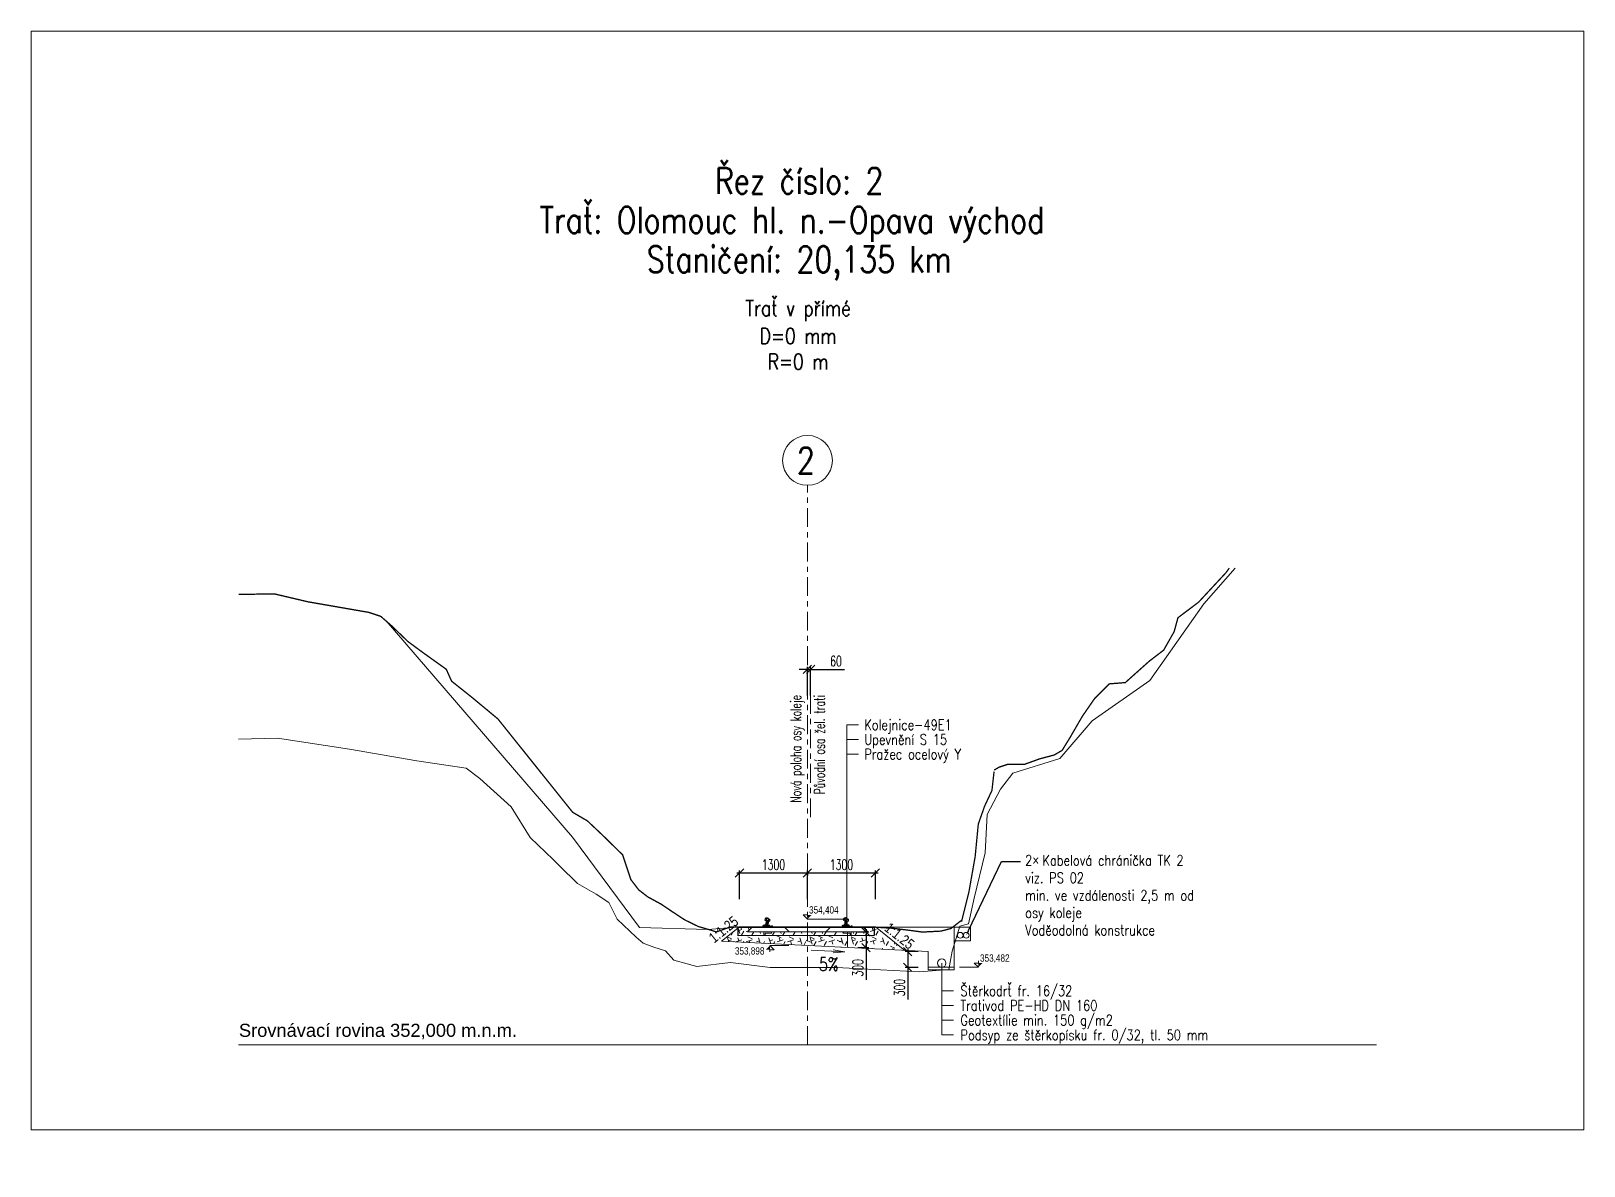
# Model space of a CAD drawing. Header units: millimetres. Extents: x -533422 to -532014, y -1115269 to -1112931.
# Drawn here: x -533384.85 to -533355.15, y -1112952.89 to -1112931.2 of the extents above; entities that cross this region are included whole.
import ezdxf
from ezdxf import colors
from ezdxf.entities.mleader import LeaderData, LeaderLine
from ezdxf.enums import TextEntityAlignment as Align
from ezdxf.math import Vec2, Vec3

# ---------------------------------------------------------------- set-up
doc = ezdxf.new("R2010")
doc.units = ezdxf.units.MM
doc.header["$PDMODE"] = 3
doc.header["$PDSIZE"] = 0.5
doc.linetypes.add('ACAD_ISO10W100', pattern=[18, 12, -3, 0, -3])
for name, color, linetype in [('002 Linie  svahu', 8, 'Continuous'), ('_původní pražec-řezy', 7, 'Continuous'), ('_vodítka-řezy', 4, 'Continuous')]:
    doc.layers.add(name, color=color, linetype=linetype)
for name, color, linetype, lineweight in [('_popisy-řezy', 1, 'Continuous', 18), ('_příčné řezy-řezy', 1, 'Continuous', 20), ('_svršek-řezy', 1, 'Continuous', 18), ('_šrafy-řezy', 1, 'Continuous', 15), ('původní terén', 7, 'Continuous', 15), ('stránka A4', 3, 'Continuous', 0)]:
    doc.layers.add(name, color=color, linetype=linetype, lineweight=lineweight)
doc.styles.add('ARI 1_50(01)', font='arial.ttf', dxfattribs={"height": 0.2})
doc.styles.add('promile', font='romans71n.shx', dxfattribs={"width": 0.8})
doc.styles.get("Standard").update_dxf_attribs({"font": 'arial.ttf'})
doc.styles.add('Standard 1_100', font='romans.shx', dxfattribs={"width": 0.65, "height": 0.2})
doc.styles.add('‰', font='romans71n.shx', dxfattribs={"width": 0.8})
doc.dimstyles.new('1_100', dxfattribs={"dimtxt": 0.2, "dimasz": 0.16, "dimexe": 0.05, "dimexo": 0.2, "dimgap": 0.06, "dimtad": 1, "dimdec": 0, "dimlfac": 1000, "dimrnd": 5, "dimzin": 0, "dimtxsty": 'Standard 1_100', "dimblk": 'OBLIQUE', "dimcen": 2.5, "dimdle": 0.05, "dimclrd": 256, "dimclre": 256, "dimclrt": 1, "dimadec": 0, "dimazin": 0, "dimtfac": 1, "dimtdec": 0, "dimtmove": 0, "dimatfit": 3, "dimfxl": 0.5, "dimfxlon": 1, "dimtfillclr": 256, "dimarcsym": 0})

# ---------------------------------------------------------------- blocks, each defined once
blk = doc.blocks.new('_Oblique')
at = {"color": 0, "linetype": 'ByBlock', "lineweight": -2}
blk.add_line((0.5, 0.5), (-0.5, -0.5), dxfattribs=at)
blk = doc.blocks.new('*D92')
at = {"layer": '_příčné řezy-řezy', "linetype": 'Continuous', "lineweight": -2}
for p, q in [((-533369.997, -1112943.401), (-533370.157, -1112943.401)), ((-533369.997, -1112943.901), (-533369.997, -1112943.351)), ((-533369.997, -1112943.401), (-533369.937, -1112943.401)), ((-533369.937, -1112943.901), (-533369.937, -1112943.351)), ((-533369.937, -1112943.401), (-533369.286, -1112943.401))]:
    blk.add_line(p, q, dxfattribs=at)
at = {"layer": 'Defpoints', "color": 0}
for p in [(-533369.937, -1112943.401), (-533369.997, -1112944.188), (-533369.937, -1112944.191)]:
    blk.add_point(p, dxfattribs=at)
at = {"layer": '_příčné řezy-řezy', "lineweight": -2, "xscale": 0.16, "yscale": 0.16, "zscale": 0.16}
blk.add_blockref('_Oblique', (-533369.997, -1112943.401), dxfattribs=at)
at = {"layer": '_příčné řezy-řezy', "lineweight": -2, "xscale": 0.16, "yscale": 0.16, "zscale": 0.16, "rotation": 180}
blk.add_blockref('_Oblique', (-533369.937, -1112943.401), dxfattribs=at)
at = {"layer": '_příčné řezy-řezy', "color": 1, "lineweight": 9, "insert": (-533369.451, -1112943.241), "char_height": 0.2, "attachment_point": 5, "style": 'Standard 1_100'}
blk.add_mtext('60', dxfattribs=at)
blk = doc.blocks.new('RC_VYZNA')
for p, q in [((-2, 2), (0, 2)), ((0, 0), (-2, 2)), ((0, 2), (0, 3))]:
    blk.add_line(p, q)
blk.add_solid([(0, 0), (0, 0), (0, 2), (2, 2)])
blk = doc.blocks.new('Původní svršek')
at = {"layer": '_vodítka-řezy', "color": 12, "linetype": 'ACAD_ISO10W100', "lineweight": 0, "ltscale": 0.03, "extrusion": (0, 1, 6.12303e-17)}
blk.add_line((-675139.828, -974938.843), (-675139.828, -974936.508), dxfattribs=at)
at = {"layer": '_vodítka-řezy', "style": 'Standard 1_100', "width": 0.65}
blk.add_text('Původní osa žel. trati', height=0.2, rotation=90, dxfattribs=at).set_placement((-675139.558, -974936.508), align=Align.RIGHT)
blk = doc.blocks.new('A$C249728DF')
at = {"color": 7}
for p, q in [((0.715, 0.105), (0.717, 0.08)), ((0.74, 0.075), (0.719, 0.079)), ((0.752, 0.026), (0.749, 0.056)), ((0.766, 0.028), (0.762, 0.058)), ((0.766, 0.078), (0.785, 0.087)), ((0.782, 0.114), (0.786, 0.09)), ((-0.807, -0.149), (-0.807, -0.143)), ((-0.805, -0.14), (-0.792, -0.138)), ((-0.744, -0.149), (-0.805, -0.151)), ((-0.759, -0.127), (-0.784, -0.136)), ((-0.782, -0.015), (-0.783, -0.039)), ((-0.761, -0.048), (-0.781, -0.041)), ((-0.753, -0.097), (-0.754, -0.067)), ((-0.744, -0.149), (-0.683, -0.147)), ((-0.739, -0.097), (-0.74, -0.067)), ((-0.735, -0.047), (-0.714, -0.039)), ((-0.731, -0.126), (-0.705, -0.133)), ((-0.715, -0.013), (-0.713, -0.037)), ((-0.685, -0.136), (-0.698, -0.135)), ((-0.682, -0.145), (-0.682, -0.139)), ((0.704, -0.031), (0.703, -0.025)), ((0.705, -0.022), (0.718, -0.018)), ((0.766, -0.025), (0.706, -0.033)), ((0.749, -0.004), (0.725, -0.016)), ((0.766, -0.025), (0.827, -0.017)), ((0.777, 0), (0.804, -0.005)), ((0.824, -0.006), (0.811, -0.006)), ((0.828, -0.015), (0.827, -0.009))]:
    blk.add_line(p, q, dxfattribs=at)
blk.add_lwpolyline([(-1.269, -0.381), (-1.283, -0.219), (1.309, -0.006), (1.322, -0.168), (-1.269, -0.381)], dxfattribs=at)
for centre, radius, start, end in [((-0.74, -0.3), 0.3, 90.0237, 91.8383), ((-0.74, -0.08), 0.08, 80.204, 90.0475), ((0.728, 0.106), 0.013, 109.1975, 184.2723), ((0.719, 0.081), 0.002, 184.2723, 259.1282), ((0.75, 0.043), 0.08, 99.3539, 109.1975), ((0.786, -0.174), 0.3, 97.5631, 99.3778), ((0.739, 0.068), 0.007, 17.9715, 79.1282), ((0.669, 0.045), 0.08, 7.5631, 17.9715), ((0.786, -0.174), 0.3, 95.7485, 97.5631), ((0.746, 0.002), 0.007, 295.9902, 356.0557), ((0.634, 0.01), 0.12, 356.0557, 7.5631), ((0.764, 0.045), 0.08, 85.9288, 95.7724), ((0.769, 0.072), 0.007, 115.9981, 177.1547), ((0.842, 0.068), 0.08, 177.1547, 187.5631), ((0.885, 0.044), 0.12, 187.5631, 199.0706), ((0.769, 0.111), 0.013, 10.854, 85.9288), ((0.779, 0.007), 0.007, 199.0706, 259.136), ((0.784, 0.089), 0.002, 295.9981, 10.854), ((-0.804, -0.143), 0.003, 99.583, 181.8383), ((-0.805, -0.149), 0.0015, 181.8383, 271.8383), ((-0.798, -0.098), 0.04, 279.583, 290.2654), ((-0.781, -0.039), 0.002, 178.5474, 253.4034), ((-0.769, -0.015), 0.013, 103.4727, 178.5474), ((-0.754, -0.08), 0.08, 93.6291, 103.4727), ((-0.763, -0.054), 0.007, 12.2467, 73.4034), ((-0.74, -0.3), 0.3, 91.8383, 93.653), ((-0.762, -0.12), 0.007, 290.2654, 350.3308), ((-0.834, -0.07), 0.08, 1.8383, 12.2467), ((-0.873, -0.101), 0.12, 350.3308, 1.8383), ((-0.66, -0.064), 0.08, 171.4299, 181.8383), ((-0.732, -0.053), 0.007, 110.2733, 171.4299), ((-0.619, -0.093), 0.12, 181.8383, 193.3458), ((-0.729, -0.119), 0.007, 193.3458, 253.4112), ((-0.728, -0.014), 0.013, 5.1292, 80.204), ((-0.715, -0.037), 0.002, 290.2733, 5.1292), ((-0.694, -0.095), 0.04, 253.4112, 264.0936), ((-0.685, -0.139), 0.003, 1.8383, 84.0936), ((-0.683, -0.145), 0.0015, 271.8383, 1.8383), ((0.706, -0.025), 0.003, 105.3078, 187.5631), ((0.706, -0.031), 0.0015, 187.5631, 277.5631), ((0.708, 0.02), 0.04, 285.3078, 295.9902), ((0.811, 0.034), 0.04, 259.136, 269.8184), ((0.824, -0.009), 0.003, 7.5631, 89.8184), ((0.827, -0.015), 0.0015, 277.5631, 7.5631)]:
    blk.add_arc(centre, radius, start, end, dxfattribs=at)
blk = doc.blocks.new('*D95')
at = {"layer": '_příčné řezy-řezy', "linetype": 'Continuous', "lineweight": -2}
for p, q in [((-533369.947, -1112947.292), (-533371.347, -1112947.292)), ((-533371.297, -1112947.792), (-533371.297, -1112947.242)), ((-533369.997, -1112947.292), (-533369.997, -1112947.342))]:
    blk.add_line(p, q, dxfattribs=at)
at = {"layer": 'Defpoints', "color": 0}
for p in [(-533371.297, -1112947.292), (-533369.997, -1112947.257), (-533371.297, -1112948.411)]:
    blk.add_point(p, dxfattribs=at)
at = {"layer": '_příčné řezy-řezy', "lineweight": -2, "xscale": 0.16, "yscale": 0.16, "zscale": 0.16, "rotation": 180}
blk.add_blockref('_Oblique', (-533371.297, -1112947.292), dxfattribs=at)
at = {"layer": '_příčné řezy-řezy', "lineweight": -2, "xscale": 0.16, "yscale": 0.16, "zscale": 0.16}
blk.add_blockref('_Oblique', (-533369.997, -1112947.292), dxfattribs=at)
at = {"layer": '_příčné řezy-řezy', "color": 1, "lineweight": 9, "insert": (-533370.647, -1112947.132), "char_height": 0.2, "attachment_point": 5, "style": 'Standard 1_100'}
blk.add_mtext('1300', dxfattribs=at)
blk = doc.blocks.new('*D96')
at = {"layer": '_příčné řezy-řezy', "linetype": 'Continuous', "lineweight": -2}
for p, q in [((-533368.647, -1112947.292), (-533370.047, -1112947.292)), ((-533369.997, -1112947.792), (-533369.997, -1112947.242)), ((-533368.697, -1112947.792), (-533368.697, -1112947.242))]:
    blk.add_line(p, q, dxfattribs=at)
at = {"layer": 'Defpoints', "color": 0}
for p in [(-533369.997, -1112947.292), (-533369.997, -1112948.411), (-533368.697, -1112948.411)]:
    blk.add_point(p, dxfattribs=at)
at = {"layer": '_příčné řezy-řezy', "lineweight": -2, "xscale": 0.16, "yscale": 0.16, "zscale": 0.16, "rotation": 180}
blk.add_blockref('_Oblique', (-533369.997, -1112947.292), dxfattribs=at)
at = {"layer": '_příčné řezy-řezy', "lineweight": -2, "xscale": 0.16, "yscale": 0.16, "zscale": 0.16}
blk.add_blockref('_Oblique', (-533368.697, -1112947.292), dxfattribs=at)
at = {"layer": '_příčné řezy-řezy', "color": 1, "lineweight": 9, "insert": (-533369.347, -1112947.132), "char_height": 0.2, "attachment_point": 5, "style": 'Standard 1_100'}
blk.add_mtext('1300', dxfattribs=at)
blk = doc.blocks.new('*D142')
at = {"layer": '_příčné řezy-řezy', "linetype": 'Continuous', "lineweight": -2}
for p, q in [((-533368.875, -1112948.367), (-533368.875, -1112948.717)), ((-533369.032, -1112948.417), (-533368.825, -1112948.417)), ((-533369.032, -1112948.717), (-533368.825, -1112948.717)), ((-533368.875, -1112948.717), (-533368.875, -1112949.332))]:
    blk.add_line(p, q, dxfattribs=at)
at = {"layer": 'Defpoints', "color": 0}
for p in [(-533369.232, -1112948.417), (-533369.232, -1112948.717), (-533368.875, -1112948.717)]:
    blk.add_point(p, dxfattribs=at)
at = {"layer": '_příčné řezy-řezy', "lineweight": -2, "xscale": 0.16, "yscale": 0.16, "zscale": 0.16}
for p, rotation in [((-533368.875, -1112948.417), 90), ((-533368.875, -1112948.717), 270)]:
    blk.add_blockref('_Oblique', p, dxfattribs=dict(at, rotation=rotation))
at = {"layer": '_příčné řezy-řezy', "color": 1, "lineweight": 9, "insert": (-533369.035, -1112949.105), "char_height": 0.2, "attachment_point": 5, "rotation": 90, "style": 'Standard 1_100'}
blk.add_mtext('300', dxfattribs=at)
blk = doc.blocks.new('*D143')
at = {"layer": '_příčné řezy-řezy', "linetype": 'Continuous', "lineweight": -2}
for p, q in [((-533367.883, -1112948.795), (-533368.128, -1112948.795)), ((-533368.078, -1112948.745), (-533368.078, -1112949.095)), ((-533367.883, -1112949.095), (-533368.128, -1112949.095)), ((-533368.078, -1112949.095), (-533368.078, -1112949.709))]:
    blk.add_line(p, q, dxfattribs=at)
at = {"layer": 'Defpoints', "color": 0}
for p in [(-533367.683, -1112948.795), (-533368.078, -1112949.095), (-533367.683, -1112949.095)]:
    blk.add_point(p, dxfattribs=at)
at = {"layer": '_příčné řezy-řezy', "lineweight": -2, "xscale": 0.16, "yscale": 0.16, "zscale": 0.16}
for p, rotation in [((-533368.078, -1112948.795), 90), ((-533368.078, -1112949.095), 270)]:
    blk.add_blockref('_Oblique', p, dxfattribs=dict(at, rotation=rotation))
at = {"layer": '_příčné řezy-řezy', "color": 1, "lineweight": 9, "insert": (-533368.238, -1112949.482), "char_height": 0.2, "attachment_point": 5, "rotation": 90, "style": 'Standard 1_100'}
blk.add_mtext('300', dxfattribs=at)

msp = doc.modelspace()

# ---------------------------------------------------------------- hatches: boundary and pattern name
at = {"layer": '_šrafy-řezy', "linetype": 'Continuous'}
h = msp.add_hatch(dxfattribs=at)
h.set_pattern_fill('UNIHER', color=1, scale=0.05, style=0)
h.set_pattern_definition([(18.435, (141812.83852, -138008.09968), (0.197642177225, 0.197642530296), [0.0625, -0.5, 0.125, -0.5625]), (18.435, (141812.97687, -138008.11944), (0.197642177225, 0.197642530296), [0.125, -0.5, 0.0625, -0.5625]), (108.435, (141812.8583, -138008.15897), (0.197642177225, 0.197642530296), [0.125, -0.5, 0.125, -0.5]), (108.435, (141812.8583, -138007.96133), (0.197642177225, 0.197642530296), [0.125, -0.5, 0.125, -0.5]), (108.435, (141813.03617, -138008.09968), (0.197642177225, 0.197642530296), [0.0625, -0.5625]), (108.435, (141812.66065, -138007.96133), (0.197642177225, 0.197642530296), [0.0625, -0.5625]), (333.435, (141812.89782, -138008.07991), (0.197642294287, 0.19764242375), [0.0883885, -0.79549515, 0.0883885, -0.79549515]), (333.435, (141812.50253, -138007.88227), (0.197642294287, 0.19764242375), [0.08838835, -1.6793786]), (333.435, (141813.09546, -138008.07991), (0.197642294287, 0.19764242375), [0.0883885, -0.35385534, 0.0883885, -1.23743685]), (333.435, (141812.70017, -138007.88227), (0.197642294287, 0.19764242375), [0.08838835, -1.6793786]), (333.435, (141813.2931, -138008.07991), (0.197642294287, 0.19764242375), [0.0883885, -0.79549515, 0.0883885, -0.79549515]), (333.435, (141813.68839, -138008.27756), (0.197642294287, 0.19764242375), [0.08838835, -1.6793786]), (63.435, (141812.81876, -138008.04038), (-0.197643635928, -0.197641752932), [0.08839, -0.35355, 0.08839, -0.7955, 0.08839, -0.35355])])
h.paths.add_polyline_path([(-533368.6965, -1112948.3224), (-533368.9405, -1112948.3224), (-533368.8455, -1112948.4174), (-533369.1613, -1112948.4174), (-533369.1613, -1112948.4778), (-533369.1826, -1112948.4778), (-533369.1826, -1112948.4387), (-533369.2321, -1112948.4387), (-533369.2321, -1112948.7174), (-533368.1342, -1112948.7723)])
h.paths.add_polyline_path([(-533369.2321, -1112948.4387), (-533369.3067, -1112948.4387), (-533369.3067, -1112948.4174), (-533370.6844, -1112948.4174), (-533370.6844, -1112948.4387), (-533370.8085, -1112948.4387), (-533370.8085, -1112948.4778), (-533370.8297, -1112948.4778), (-533370.8297, -1112948.4174), (-533371.1455, -1112948.4174), (-533371.0505, -1112948.3224), (-533371.2965, -1112948.3224), (-533371.6398, -1112948.597), (-533369.2321, -1112948.7174)])

# ---------------------------------------------------------------- linework, layer by layer
at = {"layer": '002 Linie  svahu', "color": 1, "linetype": 'Continuous', "lineweight": 18, "ltscale": 0.25, "flags": 128}
for points in [[(-533367.085, -1112948.3076), (-533366.9169, -1112948.2623), (-533366.8115, -1112947.7709), (-533366.5963, -1112946.9066), (-533366.5612, -1112946.1738), (-533366.3053, -1112945.688), (-533366.0722, -1112945.3845), (-533365.1681, -1112945.1022), (-533364.5536, -1112944.3823), (-533363.4517, -1112943.6129), (-533362.4134, -1112942.1496), (-533361.8188, -1112941.4642)], [(-533371.9006, -1112948.373), (-533373.2101, -1112948.3315), (-533373.2101, -1112948.3315), (-533374.4942, -1112946.6098), (-533378.0566, -1112942.4746)], [(-533380.876, -1112944.7339), (-533380.1344, -1112944.7158), (-533378.7531, -1112944.9265), (-533377.4685, -1112945.1471), (-533376.525, -1112945.2875), (-533376.2641, -1112945.4881), (-533375.6619, -1112946.0296), (-533375.3006, -1112946.6113), (-533374.859, -1112947.0325), (-533374.7386, -1112947.1529), (-533374.3974, -1112947.4939), (-533374.0361, -1112947.6944), (-533373.7952, -1112947.8549), (-533373.6346, -1112948.1758), (-533373.2733, -1112948.5168), (-533373.14, -1112948.6334), (-533372.9387, -1112948.7121), (-533372.715, -1112948.7795), (-533372.5544, -1112948.96), (-533372.1128, -1112949.0804), (-533371.4705, -1112949.0002), (-533370.7078, -1112949.1004), (-533369.4432, -1112949.1004), (-533368.6001, -1112949.1406), (-533367.8575, -1112949.1807), (-533367.2935, -1112949.1361), (-533367.2306, -1112948.7844), (-533367.085, -1112948.3076)]]:
    msp.add_lwpolyline(points, dxfattribs=at)
at = {"layer": '_popisy-řezy', "linetype": 'Continuous'}
for p, q in [((-533369.2455, -1112948.1719), (-533369.2455, -1112944.4583)), ((-533369.2455, -1112944.4583), (-533369.0205, -1112944.4583)), ((-533369.2455, -1112944.7395), (-533369.0205, -1112944.7395)), ((-533369.2455, -1112945.0208), (-533369.0205, -1112945.0208)), ((-533367.4291, -1112949.0145), (-533367.4291, -1112950.3849)), ((-533367.4291, -1112949.5412), (-533367.2011, -1112949.5412)), ((-533367.4291, -1112949.8224), (-533367.2011, -1112949.8224)), ((-533367.4291, -1112950.1037), (-533367.2011, -1112950.1037)), ((-533367.4291, -1112950.3849), (-533367.2011, -1112950.3849))]:
    msp.add_line(p, q, dxfattribs=at)
at = {"layer": '_popisy-řezy', "linetype": 'Continuous', "lineweight": 13}
for p, q in [((-533369.9271, -1112948.7661), (-533369.2795, -1112948.8006)), ((-533369.2795, -1112948.8006), (-533369.5062, -1112948.8183)), ((-533369.2795, -1112948.8006), (-533369.503, -1112948.7589))]:
    msp.add_line(p, q, dxfattribs=at)
at = {"layer": '_popisy-řezy', "color": 1, "lineweight": 13}
msp.add_circle((-533369.9953, -1112939.4046), 0.4767, dxfattribs=at)
at = {"layer": '_svršek-řezy', "linetype": 'Continuous'}
for p, q in [((-533371.9006, -1112948.373), (-533371.2942, -1112948.3206)), ((-533371.2942, -1112948.3206), (-533371.6398, -1112948.597)), ((-533371.0505, -1112948.3224), (-533371.2965, -1112948.3224)), ((-533368.9405, -1112948.3224), (-533368.6965, -1112948.3224)), ((-533368.6965, -1112948.3224), (-533368.1342, -1112948.7723)), ((-533368.69, -1112948.3277), (-533366.8766, -1112948.3277)), ((-533366.8766, -1112948.5871), (-533366.8766, -1112948.3277)), ((-533371.6398, -1112948.597), (-533367.6898, -1112948.7945)), ((-533369.2321, -1112948.4174), (-533369.2321, -1112948.7174)), ((-533367.1902, -1112948.5871), (-533366.8766, -1112948.5871)), ((-533367.6898, -1112948.7945), (-533367.6898, -1112949.1445)), ((-533367.6898, -1112949.0945), (-533367.1902, -1112949.0945)), ((-533367.6898, -1112949.1445), (-533367.1902, -1112949.1445))]:
    msp.add_line(p, q, dxfattribs=at)
at = {"layer": '_svršek-řezy', "lineweight": 13}
for p, q in [((-533371.0505, -1112948.3224), (-533371.1455, -1112948.4174)), ((-533368.9405, -1112948.3224), (-533371.0505, -1112948.3224)), ((-533370.8509, -1112948.3224), (-533370.8509, -1112948.3012)), ((-533370.8297, -1112948.3012), (-533370.8509, -1112948.3012)), ((-533370.8297, -1112948.3012), (-533370.8297, -1112948.3224)), ((-533370.6844, -1112948.3012), (-533370.6844, -1112948.3224)), ((-533370.6844, -1112948.3012), (-533370.6631, -1112948.3012)), ((-533370.6631, -1112948.3224), (-533370.6631, -1112948.3012)), ((-533370.4405, -1112948.3224), (-533370.3455, -1112948.4174)), ((-533369.5505, -1112948.3224), (-533369.6455, -1112948.4174)), ((-533369.3279, -1112948.3224), (-533369.3279, -1112948.3012)), ((-533369.3067, -1112948.3012), (-533369.3279, -1112948.3012)), ((-533369.3067, -1112948.3012), (-533369.3067, -1112948.3224)), ((-533369.1613, -1112948.3012), (-533369.1613, -1112948.3224)), ((-533369.1613, -1112948.3012), (-533369.1401, -1112948.3012)), ((-533369.1401, -1112948.3224), (-533369.1401, -1112948.3012)), ((-533368.9405, -1112948.3224), (-533368.8455, -1112948.4174)), ((-533367.1902, -1112949.1445), (-533367.1902, -1112948.3277)), ((-533371.1455, -1112948.4174), (-533368.8455, -1112948.4174)), ((-533370.8297, -1112948.4778), (-533370.8297, -1112948.4174)), ((-533370.8085, -1112948.4778), (-533370.8297, -1112948.4778)), ((-533370.6844, -1112948.4387), (-533370.8085, -1112948.4387)), ((-533370.8085, -1112948.4387), (-533370.8085, -1112948.4778)), ((-533370.6844, -1112948.4174), (-533370.6844, -1112948.4387)), ((-533369.3067, -1112948.4174), (-533369.3067, -1112948.4387)), ((-533369.3067, -1112948.4387), (-533369.1826, -1112948.4387)), ((-533369.1826, -1112948.4387), (-533369.1826, -1112948.4778)), ((-533369.1826, -1112948.4778), (-533369.1613, -1112948.4778)), ((-533369.1613, -1112948.4778), (-533369.1613, -1112948.4174))]:
    msp.add_line(p, q, dxfattribs=at)
at = {"layer": '_svršek-řezy', "linetype": 'Continuous', "lineweight": 13}
for p, q in [((-533370.8174, -1112948.3162), (-533370.8161, -1112948.3029)), ((-533370.8174, -1112948.3162), (-533370.8161, -1112948.3029)), ((-533370.6926, -1112948.3224), (-533370.8174, -1112948.3162)), ((-533370.6926, -1112948.3224), (-533370.8174, -1112948.3162)), ((-533370.8161, -1112948.3029), (-533370.7606, -1112948.292)), ((-533370.8161, -1112948.3029), (-533370.7606, -1112948.292)), ((-533370.783, -1112948.2088), (-533370.781, -1112948.1688)), ((-533370.783, -1112948.2088), (-533370.781, -1112948.1688)), ((-533370.7565, -1112948.2101), (-533370.783, -1112948.2088)), ((-533370.7565, -1112948.2101), (-533370.783, -1112948.2088)), ((-533370.781, -1112948.1688), (-533370.7141, -1112948.1722)), ((-533370.781, -1112948.1688), (-533370.7141, -1112948.1722)), ((-533370.7606, -1112948.292), (-533370.7565, -1112948.2101)), ((-533370.7425, -1112948.2108), (-533370.7466, -1112948.2927)), ((-533370.7425, -1112948.2108), (-533370.7466, -1112948.2927)), ((-533370.7466, -1112948.2927), (-533370.6911, -1112948.3095)), ((-533370.7466, -1112948.2927), (-533370.6911, -1112948.3095)), ((-533370.7161, -1112948.2121), (-533370.7425, -1112948.2108)), ((-533370.7161, -1112948.2121), (-533370.7425, -1112948.2108)), ((-533370.7141, -1112948.1722), (-533370.7161, -1112948.2121)), ((-533370.7141, -1112948.1722), (-533370.7161, -1112948.2121)), ((-533370.6911, -1112948.3095), (-533370.6926, -1112948.3224)), ((-533370.6911, -1112948.3095), (-533370.6926, -1112948.3224)), ((-533369.2495, -1112948.2941), (-533369.305, -1112948.3094)), ((-533369.2495, -1112948.2941), (-533369.305, -1112948.3094)), ((-533369.305, -1112948.3094), (-533369.3043, -1112948.3224)), ((-533369.305, -1112948.3094), (-533369.3043, -1112948.3224)), ((-533369.3043, -1112948.3224), (-533369.1793, -1112948.3193)), ((-533369.3043, -1112948.3224), (-533369.1793, -1112948.3193)), ((-533369.212, -1112948.1711), (-533369.279, -1112948.1728)), ((-533369.279, -1112948.1728), (-533369.278, -1112948.2127)), ((-533369.279, -1112948.1728), (-533369.278, -1112948.2127)), ((-533369.278, -1112948.2127), (-533369.2515, -1112948.2121)), ((-533369.278, -1112948.2127), (-533369.2515, -1112948.2121)), ((-533369.2515, -1112948.2121), (-533369.2495, -1112948.2941)), ((-533369.2515, -1112948.2121), (-533369.2495, -1112948.2941)), ((-533369.2375, -1112948.2117), (-533369.211, -1112948.2111)), ((-533369.2375, -1112948.2117), (-533369.211, -1112948.2111)), ((-533369.2355, -1112948.2937), (-533369.2375, -1112948.2117)), ((-533369.2355, -1112948.2937), (-533369.2375, -1112948.2117)), ((-533369.18, -1112948.3061), (-533369.2355, -1112948.2937)), ((-533369.18, -1112948.3061), (-533369.2355, -1112948.2937)), ((-533369.211, -1112948.2111), (-533369.212, -1112948.1711)), ((-533369.211, -1112948.2111), (-533369.212, -1112948.1711)), ((-533369.1793, -1112948.3193), (-533369.18, -1112948.3061)), ((-533369.1793, -1112948.3193), (-533369.18, -1112948.3061))]:
    msp.add_line(p, q, dxfattribs=at)
at = {"layer": '_svršek-řezy'}
for p, q in [((-533369.9979, -1112948.1728), (-533369.279, -1112948.1728)), ((-533370.7155, -1112948.6792), (-533370.356, -1112948.6792)), ((-533367.0876, -1112949.0938), (-533366.7282, -1112949.0938))]:
    msp.add_line(p, q, dxfattribs=at)
at = {"layer": '_svršek-řezy', "color": 3, "linetype": 'Continuous'}
msp.add_circle((-533367.0752, -1112948.4827), 0.055, dxfattribs=at)
at = {"layer": '_svršek-řezy', "color": 6, "linetype": 'Continuous'}
msp.add_circle((-533366.9602, -1112948.4827), 0.055, dxfattribs=at)
at = {"layer": '_svršek-řezy', "lineweight": 13}
msp.add_circle((-533367.4291, -1112949.0145), 0.08, dxfattribs=at)
at = {"layer": '_vodítka-řezy', "color": 1, "linetype": 'ACAD_ISO10W100', "lineweight": 15, "ltscale": 0.03, "extrusion": (0, 1, 6.12303e-17)}
msp.add_line((-533369.9965, -1112950.5768), (-533369.9965, -1112939.8813), dxfattribs=at)
at = {"layer": '_vodítka-řezy', "color": 1, "lineweight": 15}
msp.add_lwpolyline([(-533380.876, -1112950.5768), (-533359.1171, -1112950.5768)], dxfattribs=at)
at = {"layer": 'původní terén', "color": 250, "lineweight": 15, "const_width": 0.025}
for points in [[(-533366.4284, -1112945.3257), (-533366.3348, -1112945.27), (-533366.1656, -1112945.2137), (-533365.8434, -1112945.2137), (-533365.5534, -1112945.109), (-533365.2795, -1112945.0366), (-533365.1265, -1112944.948), (-533364.9734, -1112944.6985), (-533364.7398, -1112944.296), (-533364.5062, -1112943.958), (-533364.2243, -1112943.6762), (-533363.9182, -1112943.6521), (-533363.459, -1112943.2416), (-533363.1851, -1112943.0323), (-533362.9838, -1112942.6781), (-533362.9113, -1112942.4125), (-533362.5165, -1112942.1146), (-533361.9929, -1112941.5512), (-533361.9298, -1112941.4642)], [(-533371.3219, -1112948.3257), (-533371.4733, -1112948.3237), (-533371.7417, -1112948.4183), (-533371.8364, -1112948.3868), (-533372.0811, -1112948.3158), (-533372.3415, -1112948.1896), (-533372.5941, -1112948.024), (-533372.7914, -1112947.8899), (-533373.0519, -1112947.7479), (-533373.2255, -1112947.6139), (-533373.3755, -1112947.4167), (-533373.5334, -1112946.9434), (-533373.9043, -1112946.5806), (-533374.2043, -1112946.2967), (-533374.4884, -1112946.1311), (-533375.917, -1112944.347), (-533376.4361, -1112943.9169), (-533376.8032, -1112943.6259), (-533376.9045, -1112943.3982), (-533377.3476, -1112943.0819), (-533377.6388, -1112942.8668), (-533377.9553, -1112942.5632), (-533378.1579, -1112942.3861), (-533378.3858, -1112942.3102), (-533379.5505, -1112942.1078), (-533380.1962, -1112941.956), (-533380.876, -1112941.9671)], [(-533367.0508, -1112948.2207), (-533366.9103, -1112947.6591), (-533366.7899, -1112946.9771), (-533366.7297, -1112946.3553), (-533366.6092, -1112946.0143), (-533366.4687, -1112945.7135), (-533366.4286, -1112945.3524)], [(-533368.7219, -1112948.3257), (-533368.3696, -1112948.3482), (-533368.0521, -1112948.3867), (-533367.7982, -1112948.4207), (-533367.4426, -1112948.4026), (-533367.2522, -1112948.3527), (-533367.0508, -1112948.1959)]]:
    msp.add_lwpolyline(points, dxfattribs=at)
at = {"layer": 'stránka A4'}
for p, q in [((-533355.1465, -1112931.1982), (-533384.8465, -1112931.1982)), ((-533384.8465, -1112931.1982), (-533384.8465, -1112952.1982)), ((-533355.1465, -1112952.1982), (-533355.1465, -1112931.1982)), ((-533384.8465, -1112952.1982), (-533355.1465, -1112952.1982))]:
    msp.add_line(p, q, dxfattribs=at)

# ---------------------------------------------------------------- block references
at = {"layer": '_původní pražec-řezy', "rotation": 355.4657335379777}
msp.add_blockref('A$C249728DF', (-533370.026, -1112948.2161), dxfattribs=at)
at = {"layer": '_svršek-řezy', "xscale": 0.04, "yscale": 0.04, "zscale": 0.04}
for p in [(-533369.9979, -1112948.1728), (-533366.7282, -1112949.0938)]:
    msp.add_blockref('RC_VYZNA', p, dxfattribs=at)
at = {"layer": '_svršek-řezy', "xscale": 0.04, "yscale": 0.04, "zscale": 0.04, "rotation": 180}
msp.add_blockref('RC_VYZNA', (-533370.7155, -1112948.6792), dxfattribs=at)
at = {"layer": '_vodítka-řezy', "color": 1, "lineweight": 15}
msp.add_blockref('Původní svršek', (141769.8911, -138007.3833), dxfattribs=at)

# ---------------------------------------------------------------- texts
at = {"layer": '_popisy-řezy', "linetype": 'Continuous', "lineweight": 13, "style": 'promile', "width": 0.8}
for s, height, p in [('Řez číslo: 2', 0.5, (-533370.1565, -1112934.3104)), ('Trať: Olomouc hl. n.-Opava východ ', 0.5, (-533370.1565, -1112935.0604)), ('Staničení: 20,135 km', 0.5, (-533370.1565, -1112935.8104)), ('Trať v přímé', 0.3, (-533370.1753, -1112936.6458)), ('D=0 mm', 0.3, (-533370.1753, -1112937.1766)), ('R=0 m', 0.3, (-533370.1753, -1112937.6669))]:
    msp.add_text(s, height=height, dxfattribs=at).set_placement(p, align=Align.CENTER)
at = {"layer": '_popisy-řezy', "color": 1, "lineweight": 13, "style": 'promile', "width": 0.8}
msp.add_text('2', height=0.5, dxfattribs=at).set_placement((-533370.0285, -1112939.6561), align=Align.CENTER)
at = {"layer": '_popisy-řezy', "linetype": 'Continuous', "style": '‰', "width": 0.8}
for s, p in [(' Kolejnice-49E1', (-533369.0205, -1112944.4583)), (' Upevnění S 15', (-533369.0205, -1112944.7395)), (' Pražec ocelový Y', (-533369.0205, -1112945.0208)), ('Štěrkodrť fr. 16/32', (-533367.0711, -1112949.5434)), ('Trativod PE-HD DN 160', (-533367.0711, -1112949.8246)), ('Geotextílie min. 150 g/m2', (-533367.0711, -1112950.1059)), ('Podsyp ze štěrkopísku fr. 0/32, tl. 50 mm', (-533367.0711, -1112950.3871))]:
    msp.add_text(s, height=0.2, dxfattribs=at).set_placement(p, align=Align.MIDDLE_LEFT)
at = {"layer": '_popisy-řezy', "linetype": 'Continuous', "lineweight": 13, "width": 0.8}
for rotation, p in [(38.65981, (-533371.5403, -1112948.4489)), (321.52171, (-533368.2983, -1112948.5728))]:
    msp.add_text('1:1.25', height=0.2, rotation=rotation, dxfattribs=at).set_placement(p, align=Align.CENTER)
at = {"layer": '_popisy-řezy', "linetype": 'Continuous', "lineweight": 13, "style": 'promile', "width": 0.8}
msp.add_text('5%', height=0.25, dxfattribs=at).set_placement((-533369.7779, -1112949.1589))
at = {"layer": '_popisy-řezy', "color": 1, "lineweight": 15, "style": 'ARI 1_50(01)'}
msp.add_text('Srovnávací rovina 352,000 m.n.m.', height=0.25, rotation=0, dxfattribs=at).set_placement((-533380.871, -1112950.4238))
at = {"layer": '_svršek-řezy', "width": 0.8}
for s, p in [('354,404', (-533369.9666, -1112948.0665)), ('353,898', (-533371.3853, -1112948.8513)), ('353,482', (-533366.6969, -1112948.9875))]:
    msp.add_text(s, height=0.14, dxfattribs=at).set_placement(p)
at = {"layer": '_vodítka-řezy', "color": 1, "lineweight": 15, "style": 'Standard 1_100', "width": 0.65}
msp.add_text('Nová poloha osy koleje', height=0.2, rotation=90, dxfattribs=at).set_placement((-533370.1196, -1112943.8912), align=Align.RIGHT)

# ---------------------------------------------------------------- dimensions: what is measured, and where the dimension line sits
at = {"layer": '_příčné řezy-řezy', "linetype": 'Continuous', "lineweight": 9}
for base, p1, p2, picture, middle in [((-533369.9365, -1112943.4013), (-533369.9965, -1112944.188), (-533369.9365, -1112944.1914), '*D92', (-533369.4513, -1112943.2413)), ((-533371.2965, -1112947.2919), (-533369.9965, -1112947.2571), (-533371.2965, -1112948.411), '*D95', (-533370.6465, -1112947.1319)), ((-533369.9965, -1112947.2919), (-533368.6965, -1112948.411), (-533369.9965, -1112948.411), '*D96', (-533369.3465, -1112947.1319))]:
    dim = msp.add_linear_dim(base=base, p1=p1, p2=p2, dimstyle='1_100', dxfattribs=at)
    dim.commit()
    dim.dimension.update_dxf_attribs({"geometry": picture, "text_midpoint": middle})
for base, p1, p2, picture, middle in [((-533368.875, -1112948.7174), (-533369.2321, -1112948.4174), (-533369.2321, -1112948.7174), '*D142', (-533369.035, -1112949.1046)), ((-533368.0784, -1112949.0947), (-533367.683, -1112948.7947), (-533367.683, -1112949.0947), '*D143', (-533368.2384, -1112949.4819))]:
    dim = msp.add_linear_dim(base=base, p1=p1, p2=p2, angle=90, dimstyle='1_100', dxfattribs=at)
    dim.commit()
    dim.dimension.update_dxf_attribs({"geometry": picture, "text_midpoint": middle})

# ---------------------------------------------------------------- leaders
at = {"layer": '_popisy-řezy', "color": 1, "lineweight": 13}
ml = msp.add_multileader_mtext('Standard', dxfattribs=at)
ml.set_content('2{\\fArial|b0|i0|c0|p34;× }Kabelová chránička TK 2\\Pviz. PS 02\\Pmin. ve vzdálenosti 2,5 m od \\Posy koleje\\PVoděodolná konstrukce ', color=1, style='‰')
ml.set_leader_properties()
ml.build(insert=Vec2(0, 0))
ml.multileader.update_dxf_attribs({"dogleg_length": 0.36, "arrow_head_size": 0.1})
ctx = ml.context
ctx.base_point, ctx.char_height, ctx.arrow_head_size, ctx.landing_gap_size, ctx.plane_origin = Vec3(-533365.9232, -1112947.0706), 0.2, 0.1, 0.09, Vec3(-533364.5636, -1112947.6335)
notes = []
notes.append((ctx, [(0, (1, 1, 0), (-533366.2832, -1112947.0706), (1, 0), 0.36, [(0, [(-533366.9602, -1112948.4827)], 256, [])])]))
ctx.mtext.insert, ctx.mtext.defined_height, ctx.mtext.flow_direction = Vec3(-533365.8332, -1112946.9506), 0.2, 5
for ctx, leaders in notes:
    for number, flags, end, landing, length, lines in leaders:
        leader = LeaderData()
        leader.index, (leader.has_last_leader_line, leader.has_dogleg_vector, leader.attachment_direction) = number, flags
        leader.last_leader_point, leader.dogleg_vector, leader.dogleg_length = Vec3(end), Vec3(landing), length
        for number, points, colour, breaks in lines:
            line = LeaderLine()
            line.index, line.vertices, line.color, line.breaks = number, Vec3.list(points), colors.encode_raw_color(colour), breaks
            leader.lines.append(line)
        ctx.leaders.append(leader)

doc.saveas('drawing.dxf')
